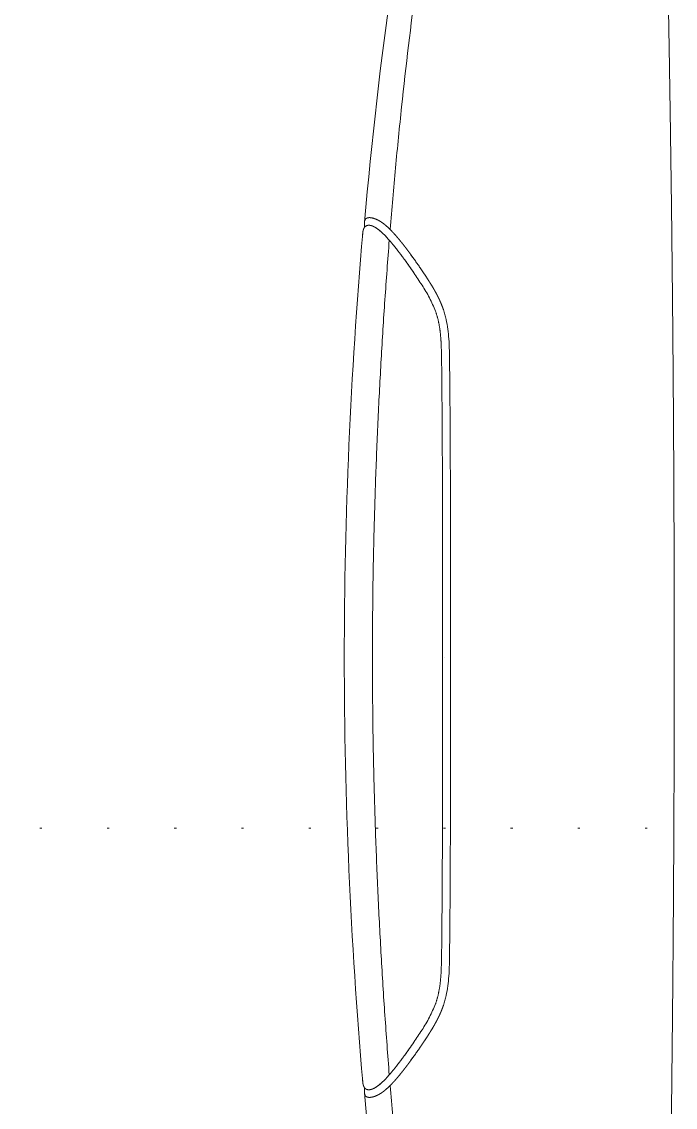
# Model space of a CAD drawing. Extents: x -1073 to 35213, y -1180 to 6950.
# Drawn here: x 31407.9 to 31439.2, y 1951.1 to 2003.2 of the extents above; entities that cross this region are included whole.
import ezdxf
from ezdxf.xclip import XClip

# ---------------------------------------------------------------- set-up
doc = ezdxf.new("R2010")
doc.units = 0
doc.header["$LTSCALE"] = 25
doc.header["$XCLIPFRAME"] = 0
doc.linetypes.add('DOT2', pattern=[0.125, 0, -0.125])
doc.layers.get('0').update_dxf_attribs({"color": 9, "lineweight": 9})
doc.layers.add('04', color=9, linetype='Continuous', lineweight=9)
doc.layers.add('20', color=9, linetype='DOT2', lineweight=9)

# ---------------------------------------------------------------- blocks, each defined once
blk = doc.blocks.new('p-araba-polo')
blk.add_line((3.45959, 0), (3.45965, 0))
at = {"extrusion": (0, 0, -1)}
blk.add_line((3.45959, 0), (3.45965, 0), dxfattribs=at)
for points, degree in [([(3.35071, 0.22034), (3.35118, 0.25703), (3.35174, 0.29371), (3.35239, 0.33035), (3.35313, 0.36695), (3.35395, 0.40346), (3.35485, 0.43975)], 6), ([(3.46378, 0.43934), (3.48058, 0.36359), (3.49096, 0.28622), (3.49788, 0.20867)], 3), ([(3.34932, 0), (3.34934, 0.03673), (3.34943, 0.07346), (3.34961, 0.1102), (3.34988, 0.14692), (3.35025, 0.18364), (3.35071, 0.22034)], 6), ([(3.4938, 0.21061), (3.49272, 0.21033), (3.49164, 0.20987), (3.49062, 0.20932), (3.4897, 0.20873), (3.48884, 0.20811), (3.48804, 0.20746)], 6), ([(3.49629, 0.21078), (3.49596, 0.21085), (3.49558, 0.21088), (3.49516, 0.21087), (3.49471, 0.21082), (3.49426, 0.21073), (3.4938, 0.21061)], 6), ([(3.49759, 0.20983), (3.49747, 0.21005), (3.49733, 0.21026), (3.49714, 0.21044), (3.49691, 0.21059), (3.49662, 0.2107), (3.49629, 0.21078)], 6), ([(3.49788, 0.2087), (3.49786, 0.20894), (3.49782, 0.20918), (3.49777, 0.20941), (3.49769, 0.20962), (3.49759, 0.20983)], 5), ([(3.49786, 0.20747), (3.49788, 0.20773), (3.4979, 0.20799), (3.4979, 0.20823), (3.4979, 0.20847), (3.49788, 0.2087)], 5), ([(3.49788, 0.20874), (3.49794, 0.20803), (3.49794, 0.20729), (3.4979, 0.20651)], 3), ([(3.484, 0.20356), (3.48311, 0.20258), (3.48224, 0.20159), (3.4814, 0.20058), (3.48058, 0.19957), (3.47977, 0.19855)], 5), ([(3.48517, 0.2048), (3.48493, 0.20455), (3.4847, 0.20431), (3.48447, 0.20406), (3.48423, 0.20381), (3.484, 0.20356)], 5), ([(3.48556, 0.2052), (3.48543, 0.20507), (3.4853, 0.20493), (3.48517, 0.2048)], 3), ([(3.48725, 0.20146), (3.48804, 0.20231), (3.48881, 0.20312), (3.48961, 0.2039), (3.49046, 0.20465), (3.49134, 0.20533), (3.49224, 0.20591)], 6), ([(3.49224, 0.20591), (3.49314, 0.20648), (3.49405, 0.20694), (3.49495, 0.20724), (3.49581, 0.20735), (3.49655, 0.20721), (3.49713, 0.20686)], 6), ([(3.49713, 0.20686), (3.49776, 0.20649), (3.49819, 0.20594), (3.49847, 0.20526), (3.49863, 0.20447), (3.49872, 0.20358), (3.49876, 0.20263)], 6), ([(3.49871, 0.20339), (3.50458, 0.13577), (3.50754, 0.06789), (3.50755, 0)], 3), ([(3.47977, 0.19855), (3.47936, 0.19804), (3.47896, 0.19753), (3.47856, 0.19702), (3.47817, 0.1965), (3.47778, 0.19599)], 5), ([(3.47866, 0.19072), (3.48006, 0.19264), (3.48149, 0.19455), (3.48294, 0.19642), (3.48443, 0.19826), (3.48598, 0.20004)], 5), ([(3.48598, 0.20004), (3.48623, 0.20033), (3.48648, 0.20061), (3.48674, 0.2009), (3.48699, 0.20117), (3.48725, 0.20146)], 5), ([(3.47584, 0.1934), (3.47536, 0.19274), (3.47488, 0.19208), (3.47441, 0.19142), (3.47394, 0.19076), (3.47347, 0.1901)], 5), ([(3.47778, 0.19599), (3.47738, 0.19547), (3.47699, 0.19495), (3.47661, 0.19444), (3.47622, 0.19392), (3.47584, 0.1934)], 5), ([(3.47421, 0.1844), (3.47508, 0.18567), (3.47596, 0.18695), (3.47686, 0.18821), (3.47775, 0.18947), (3.47866, 0.19072)], 5), ([(3.47115, 0.18677), (3.47009, 0.18523), (3.46905, 0.18368), (3.46802, 0.18212), (3.467, 0.18055), (3.46599, 0.17894), (3.46502, 0.1773)], 6), ([(3.46502, 0.1773), (3.46454, 0.17648), (3.46406, 0.17565), (3.46359, 0.17481), (3.46314, 0.17395), (3.4627, 0.17309), (3.46227, 0.17221)], 6), ([(3.46227, 0.17221), (3.46185, 0.17133), (3.46144, 0.17044), (3.46105, 0.16953), (3.46068, 0.16862), (3.46034, 0.16769), (3.46001, 0.16675)], 6), ([(3.46085, 0.13888), (3.4609, 0.14349), (3.46097, 0.1481), (3.46105, 0.1527), (3.46137, 0.15728), (3.46228, 0.16178), (3.46382, 0.16604)], 6), ([(3.45704, 0.13897), (3.45675, 0.11579), (3.45669, 0.09264), (3.45663, 0.06948), (3.45657, 0.04631), (3.45657, 0.02316), (3.45656, 0)], 6), ([(3.34932, 0), (3.34934, -0.03673), (3.34943, -0.07346), (3.34961, -0.1102), (3.34988, -0.14692), (3.35025, -0.18364), (3.35071, -0.22033)], 6), ([(3.45704, -0.13897), (3.45675, -0.11579), (3.45669, -0.09264), (3.45663, -0.06948), (3.45657, -0.04631), (3.45657, -0.02316), (3.45656, 0)], 6), ([(3.49871, -0.20339), (3.50458, -0.13577), (3.50754, -0.06788), (3.50755, 0)], 3), ([(3.46085, -0.13888), (3.4609, -0.14349), (3.46097, -0.1481), (3.46105, -0.1527), (3.46137, -0.15728), (3.46228, -0.16177), (3.46382, -0.16603)], 6), ([(3.46227, -0.17221), (3.46185, -0.17133), (3.46144, -0.17044), (3.46105, -0.16953), (3.46068, -0.16862), (3.46034, -0.16769), (3.46001, -0.16675)], 6), ([(3.46502, -0.1773), (3.46454, -0.17648), (3.46406, -0.17565), (3.46359, -0.1748), (3.46314, -0.17395), (3.4627, -0.17309), (3.46227, -0.17221)], 6), ([(3.47115, -0.18677), (3.47009, -0.18523), (3.46905, -0.18368), (3.46802, -0.18212), (3.467, -0.18054), (3.46599, -0.17894), (3.46502, -0.1773)], 6), ([(3.47421, -0.18439), (3.47508, -0.18567), (3.47596, -0.18695), (3.47686, -0.18821), (3.47775, -0.18947), (3.47866, -0.19072)], 5), ([(3.47584, -0.19339), (3.47536, -0.19274), (3.47488, -0.19208), (3.47441, -0.19142), (3.47394, -0.19076), (3.47347, -0.1901)], 5), ([(3.47866, -0.19072), (3.48006, -0.19264), (3.48149, -0.19454), (3.48294, -0.19642), (3.48443, -0.19826), (3.48598, -0.20004)], 5), ([(3.47778, -0.19599), (3.47738, -0.19547), (3.47699, -0.19495), (3.47661, -0.19443), (3.47622, -0.19391), (3.47584, -0.19339)], 5), ([(3.47977, -0.19855), (3.47936, -0.19804), (3.47896, -0.19753), (3.47856, -0.19702), (3.47817, -0.1965), (3.47778, -0.19599)], 5), ([(3.484, -0.20356), (3.48311, -0.20258), (3.48224, -0.20159), (3.4814, -0.20058), (3.48058, -0.19957), (3.47977, -0.19855)], 5), ([(3.48598, -0.20004), (3.48623, -0.20033), (3.48648, -0.20061), (3.48674, -0.2009), (3.48699, -0.20117), (3.48725, -0.20146)], 5), ([(3.48725, -0.20146), (3.48804, -0.2023), (3.48881, -0.20312), (3.48961, -0.2039), (3.49046, -0.20465), (3.49134, -0.20533), (3.49224, -0.2059)], 6), ([(3.49713, -0.20686), (3.49776, -0.20649), (3.49819, -0.20594), (3.49847, -0.20526), (3.49863, -0.20446), (3.49872, -0.20358), (3.49876, -0.20263)], 6), ([(3.48517, -0.2048), (3.48493, -0.20455), (3.4847, -0.20431), (3.48447, -0.20406), (3.48423, -0.20381), (3.484, -0.20356)], 5), ([(3.48556, -0.2052), (3.48543, -0.20507), (3.4853, -0.20493), (3.48517, -0.2048)], 3), ([(3.4938, -0.21061), (3.49272, -0.21032), (3.49164, -0.20987), (3.49062, -0.20932), (3.4897, -0.20873), (3.48884, -0.20811), (3.48804, -0.20746)], 6), ([(3.49224, -0.2059), (3.49314, -0.20647), (3.49405, -0.20694), (3.49495, -0.20724), (3.49581, -0.20735), (3.49655, -0.20721), (3.49713, -0.20686)], 6), ([(3.49786, -0.20747), (3.49788, -0.20773), (3.4979, -0.20798), (3.4979, -0.20823), (3.4979, -0.20847), (3.49788, -0.20869)], 5), ([(3.49788, -0.20874), (3.49794, -0.20803), (3.49794, -0.20729), (3.4979, -0.20651)], 3), ([(3.46378, -0.43934), (3.48058, -0.36359), (3.49096, -0.28622), (3.49788, -0.20867)], 3), ([(3.49629, -0.21077), (3.49596, -0.21085), (3.49558, -0.21088), (3.49516, -0.21087), (3.49471, -0.21082), (3.49426, -0.21073), (3.4938, -0.21061)], 6), ([(3.49759, -0.20982), (3.49747, -0.21005), (3.49733, -0.21026), (3.49714, -0.21044), (3.49691, -0.21059), (3.49662, -0.2107), (3.49629, -0.21077)], 6), ([(3.49788, -0.20869), (3.49786, -0.20894), (3.49782, -0.20918), (3.49777, -0.20941), (3.49769, -0.20962), (3.49759, -0.20982)], 5)]:
    blk.add_open_spline(points, degree=degree)
for points, knots in [([(3.48556, 0.2052), (3.48473, 0.21503), (3.48306, 0.23466), (3.47914, 0.27381), (3.47334, 0.32271), (3.46687, 0.36659), (3.46194, 0.39586), (3.45932, 0.41061), (3.45657, 0.4254), (3.4546, 0.43525), (3.45361, 0.44019)], [0, 0, 0, 0, 0.12452, 0.248713, 0.496885, 0.746467, 0.809383, 0.872586, 0.936113, 1, 1, 1, 1]), ([(3.49759, 0.20983), (3.49766, 0.20967), (3.49779, 0.20936), (3.49791, 0.20861), (3.4979, 0.20795), (3.49786, 0.20748)], [0, 0, 0, 0, 0.249881, 0.499707, 1, 1, 1, 1]), ([(3.48804, 0.20746), (3.48762, 0.20711), (3.48676, 0.20639), (3.48596, 0.2056), (3.48556, 0.2052)], [0, 0, 0, 0, 0.499798, 1, 1, 1, 1]), ([(3.49224, 0.20591), (3.49179, 0.2056), (3.49091, 0.20499), (3.48964, 0.20389), (3.48842, 0.20271), (3.48764, 0.20187), (3.48725, 0.20146)], [0, 0, 0, 0, 0.251991, 0.502315, 0.75048, 1, 1, 1, 1]), ([(3.48725, 0.20146), (3.48683, 0.201), (3.4864, 0.20053), (3.48598, 0.20005), (3.48598, 0.20004)], [0, 0, 0, 0, 0.98477, 1, 1, 1, 1]), ([(3.49406, 0), (3.49403, 0.00953), (3.49396, 0.02861), (3.49341, 0.05721), (3.49256, 0.08581), (3.49139, 0.1144), (3.48991, 0.14297), (3.48815, 0.17152), (3.4867, 0.19053), (3.48598, 0.20004)], [0, 0, 0, 0, 0.142857, 0.285713, 0.428571, 0.57143, 0.714285, 0.857141, 1, 1, 1, 1]), ([(3.48598, 0.20004), (3.48598, 0.20003), (3.48598, 0.20002), (3.48598, 0.19998), (3.48598, 0.20001), (3.48598, 0.20003), (3.48598, 0.20004), (3.48598, 0.20004), (3.48598, 0.20004), (3.48598, 0.20004)], [0, 0, 0, 0, 0.339646, 0.501479, 0.627426, 1, 1, 1, 1, 1, 1, 1]), ([(3.47115, 0.18677), (3.47153, 0.18733), (3.4723, 0.18844), (3.47386, 0.19066), (3.47505, 0.1923), (3.47584, 0.1934)], [0, 0, 0, 0, 0.250034, 0.500022, 1, 1, 1, 1]), ([(3.47866, 0.19072), (3.47791, 0.18967), (3.4764, 0.18758), (3.47494, 0.18546), (3.47421, 0.1844)], [0, 0, 0, 0, 0.499955, 1, 1, 1, 1]), ([(3.47421, 0.1844), (3.47289, 0.18244), (3.47025, 0.17855), (3.46653, 0.17254), (3.46472, 0.1682), (3.46382, 0.16604)], [0, 0, 0, 0, 0.334985, 0.668743, 1, 1, 1, 1]), ([(3.45704, 0.13897), (3.45705, 0.14025), (3.45709, 0.14296), (3.45716, 0.14754), (3.45735, 0.15241), (3.45782, 0.15742), (3.4585, 0.16133), (3.45927, 0.16444), (3.45977, 0.16598), (3.46001, 0.16675)], [0, 0, 0, 0, 0.137192, 0.28895, 0.489273, 0.658174, 0.826629, 0.913291, 1, 1, 1, 1]), ([(3.46085, 0.13888), (3.46074, 0.1273), (3.46054, 0.10415), (3.46045, 0.06942), (3.46038, 0.0347), (3.46038, 0.01156), (3.46038, 0)], [0, 0, 0, 0, 0.250071, 0.500208, 0.75029, 1, 1, 1, 1]), ([(3.46085, -0.13888), (3.46074, -0.1273), (3.46054, -0.10415), (3.46045, -0.06942), (3.46038, -0.0347), (3.46038, -0.01156), (3.46038, 0)], [0, 0, 0, 0, 0.250071, 0.500208, 0.75029, 1, 1, 1, 1]), ([(3.49406, 0), (3.49403, -0.00953), (3.49396, -0.02861), (3.49341, -0.05721), (3.49256, -0.08581), (3.49139, -0.1144), (3.48991, -0.14297), (3.48815, -0.17152), (3.4867, -0.19053), (3.48598, -0.20004)], [0, 0, 0, 0, 0.142857, 0.285713, 0.428571, 0.57143, 0.714285, 0.857141, 1, 1, 1, 1]), ([(3.45704, -0.13897), (3.45705, -0.14025), (3.45709, -0.14296), (3.45716, -0.14754), (3.45735, -0.15241), (3.45782, -0.15742), (3.4585, -0.16133), (3.45927, -0.16444), (3.45977, -0.16598), (3.46001, -0.16675)], [0, 0, 0, 0, 0.137192, 0.28895, 0.489273, 0.658174, 0.826629, 0.913291, 1, 1, 1, 1]), ([(3.47421, -0.18439), (3.47289, -0.18244), (3.47025, -0.17855), (3.46653, -0.17254), (3.46472, -0.1682), (3.46382, -0.16603)], [0, 0, 0, 0, 0.334985, 0.668743, 1, 1, 1, 1]), ([(3.47115, -0.18677), (3.47153, -0.18732), (3.4723, -0.18844), (3.47386, -0.19066), (3.47505, -0.1923), (3.47584, -0.19339)], [0, 0, 0, 0, 0.250034, 0.500022, 1, 1, 1, 1]), ([(3.47866, -0.19072), (3.47791, -0.18967), (3.4764, -0.18758), (3.47494, -0.18546), (3.47421, -0.18439)], [0, 0, 0, 0, 0.499955, 1, 1, 1, 1]), ([(3.48598, -0.20004), (3.48598, -0.20003), (3.48598, -0.20001), (3.48598, -0.19998), (3.48598, -0.20001), (3.48598, -0.20003), (3.48598, -0.20004), (3.48598, -0.20004), (3.48598, -0.20004), (3.48598, -0.20004)], [0, 0, 0, 0, 0.339646, 0.501479, 0.627426, 1, 1, 1, 1, 1, 1, 1]), ([(3.48725, -0.20146), (3.48683, -0.20099), (3.4864, -0.20053), (3.48598, -0.20005), (3.48598, -0.20004)], [0, 0, 0, 0, 0.98477, 1, 1, 1, 1]), ([(3.49224, -0.2059), (3.49179, -0.2056), (3.49091, -0.20499), (3.48964, -0.20389), (3.48842, -0.20271), (3.48764, -0.20187), (3.48725, -0.20146)], [0, 0, 0, 0, 0.251991, 0.502315, 0.75048, 1, 1, 1, 1]), ([(3.48556, -0.2052), (3.48473, -0.21503), (3.48306, -0.23466), (3.47914, -0.27381), (3.47334, -0.32271), (3.46687, -0.36658), (3.46194, -0.39586), (3.45932, -0.4106), (3.45657, -0.4254), (3.4546, -0.43525), (3.45361, -0.44019)], [0, 0, 0, 0, 0.12452, 0.248713, 0.496885, 0.746467, 0.809383, 0.872586, 0.936113, 1, 1, 1, 1]), ([(3.48804, -0.20746), (3.48762, -0.2071), (3.48676, -0.20639), (3.48596, -0.2056), (3.48556, -0.2052)], [0, 0, 0, 0, 0.499798, 1, 1, 1, 1]), ([(3.49759, -0.20982), (3.49766, -0.20967), (3.49779, -0.20935), (3.49791, -0.20861), (3.4979, -0.20795), (3.49786, -0.20748)], [0, 0, 0, 0, 0.249881, 0.499707, 1, 1, 1, 1])]:
    blk.add_open_spline(points, degree=3, knots=knots)
blk = doc.blocks.new('catikatirevizepergole-krt')
blk.add_lwpolyline([(-30, 1260), (-30, 1190), (-800, 1190), (-800, 1260)], close=True)

msp = doc.modelspace()

# ---------------------------------------------------------------- block references
at = {"layer": '04'}
ref = msp.add_blockref('p-araba-polo', (31774.08, 1972.687), dxfattribs=dict(at, xscale=-100, yscale=100, zscale=100))
XClip(ref).set_block_clipping_path([(-0.0924763951, -0.9835002962), (4.0650970395, 0.9845199444)])
at = {"layer": '20'}
msp.add_blockref('catikatirevizepergole-krt', (31661.35, 774.503), dxfattribs=at)

doc.saveas('drawing.dxf')
